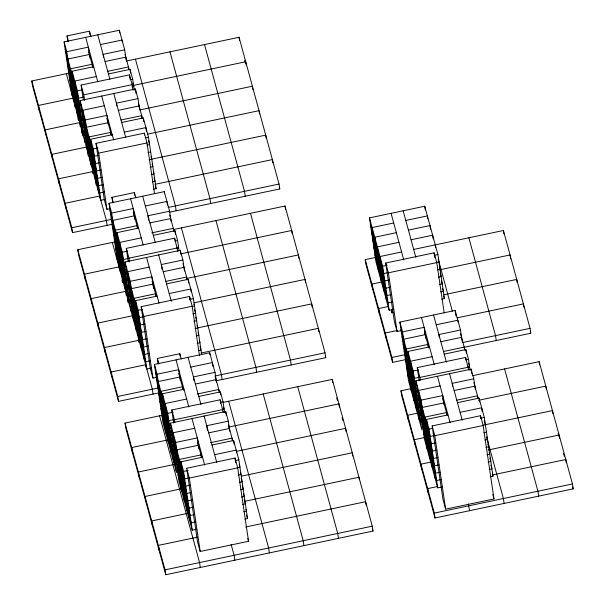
<?xml version="1.0" encoding="UTF-8"?>
<svg xmlns="http://www.w3.org/2000/svg" width="605" height="605" viewBox="0 0 605 605"><rect width="100%" height="100%" fill="white"/><g stroke="black" fill="none" stroke-linecap="round" stroke-linejoin="round"><path stroke-width="0.91" d="M67.843 41.427L67.034 35.922L89.479 31.188L90.909 36.429M72.048 95.749L64.1 41.904L119.359 30.25L124.698 49.822L126.324 60.833M74.96 107.161L66.762 51.682L88.353 47.137L89.979 58.148M100.445 44.588L122.029 40.036L122.301 41.874M67.851 59.025L89.434 54.48M124.698 49.822L103.107 54.367L103.515 57.127M105.088 61.521L125.779 57.165M80.291 126.732L72.101 71.254L93.684 66.701M112.522 224.213L72.532 232.638L32.541 85.872L31.815 80.979L69.083 73.122M126.347 61.052L239.051 37.283L279.041 184.056L279.767 188.949L169.786 212.136M107.758 71.307L128.441 66.943L128.85 69.704M96.354 76.487L74.763 81.04L82.84 135.701M108.439 73.939L130.03 69.386L132.692 79.172L134.318 90.19M83.293 99.817L81.115 85.063L129.47 74.869L132.14 84.655L132.956 90.183M86.817 141.842L85.018 142.22L77.432 90.826L82.825 89.684M129.992 79.739L132.692 79.172M84.602 100.377L83.785 94.849L132.14 84.655M133.009 85.509L245.721 61.748L246.197 65.015M83.913 97.027L78.514 98.169L65.181 49.247M131.981 86.893L133.781 86.515L132.805 82.961M88.292 156.09L80.094 100.611L135.361 88.958L137.993 98.615L139.619 109.634M81.395 105.126L79.595 105.512L66.27 56.583M104.317 105.716L82.726 110.269L90.803 164.931M137.993 98.615L116.402 103.168L116.81 105.92M118.391 110.322L139.074 105.958M83.566 119.813L81.766 120.198L68.433 71.269M93.261 173.174L85.358 119.926L106.949 115.381L108.303 124.554M79.686 122.618L45.148 129.901L45.867 134.794M139.679 109.974L252.383 86.212L252.867 89.472M84.647 127.156L82.855 127.534L69.522 78.612M86.447 127.269L108.03 122.717M121.023 119.979L141.706 115.623L142.114 118.376M121.665 122.49L143.256 117.937L148.52 137.259L156.113 188.662L153.413 189.229M85.736 134.499L83.936 134.877L70.603 85.955M98.577 193.093L90.629 139.248L112.212 134.696M124.305 132.147L145.888 127.602L146.433 131.27M110.617 208.596L106.972 209.368L104.302 199.582L95.998 143.347L144.353 133.153L147.023 142.939L154.509 193.638M86.349 147.083L51.811 154.358L52.537 159.259M147.249 134.242L259.046 110.67L259.53 113.937M105.346 199.363L100.846 200.308L93.261 148.913L97.753 147.96M145.82 137.827L148.52 137.259M106.972 209.368L98.668 153.133L147.023 142.939M98.842 155.304L94.342 156.249L81.183 107.955M146.909 145.17L149.601 144.603L148.406 140.209M99.923 162.647L95.424 163.592L82.265 115.29M147.991 152.513L150.69 151.946M93.019 171.54L58.481 178.823L59.199 183.716M151.189 159.274L265.716 135.134L266.192 138.394M101.005 169.99L96.513 170.935L83.346 122.633M149.072 159.856L151.772 159.289L151.053 156.65M102.094 177.333L97.594 178.278L84.435 129.977M150.161 167.199L152.861 166.632L152.142 163.993M103.175 184.676L98.675 185.622L85.517 137.32M151.242 174.542L153.942 173.975L153.466 172.213M104.264 192.019L99.764 192.965L86.606 144.663M152.331 181.886L155.024 181.319L154.071 177.802M155.13 184.313L272.379 159.591L272.863 162.858M112.742 202.819L111.925 197.313L134.378 192.579L135.807 197.82M117.665 262.033L108.991 203.295L164.257 191.641L169.589 211.213L171.079 221.309M120.335 271.819L111.66 213.073L133.244 208.528L134.87 219.539M145.336 205.98L166.919 201.427L167.464 205.095M72.532 232.638L71.806 227.745L111.804 219.312M168.152 207.432L279.041 184.056M112.742 220.417L134.333 215.872M169.589 211.213L147.998 215.758L148.679 220.349M149.987 222.912L170.671 218.556M126.264 295.429L116.992 232.645L138.575 228.093M151.749 232.887L173.34 228.335L173.748 231.087M158.502 392.94L118.512 401.372L78.514 254.607L77.795 249.714L115.063 241.856M173.234 229.59L285.031 206.018L325.021 352.791L325.747 357.684L215.766 380.87M141.245 237.878L119.654 242.431L128.328 301.169M153.33 235.33L174.921 230.777L177.583 240.563L179.08 250.659M128.222 261.451L126.294 248.368L174.648 238.173L177.87 251.695M132.797 310.577L130.998 310.955L122.323 252.217L127.723 251.075M174.89 241.13L177.583 240.563M129.515 261.889L128.963 258.154L177.318 247.959M128.804 258.418L123.405 259.56L110.08 210.638M176.872 248.284L178.672 247.906L178.188 246.129M133.667 320.741L124.993 262.003L180.252 250.349L182.884 260.006L184.51 271.025M180.804 253.858L291.693 230.482L292.177 233.742M126.294 266.518L124.494 266.903L111.161 217.974M393.643 309.299L389.151 310.244L375.985 261.942L369.481 217.891L424.74 206.237L437.907 254.539L444.41 298.598L441.711 299.165M149.208 267.107L127.625 271.66L136.299 330.398M182.884 260.006L161.301 264.559L161.974 269.149M127.375 273.861L125.575 274.246L112.243 225.317M393.696 222.995L372.113 227.548L378.617 271.607M405.789 220.447L427.372 215.902L427.78 218.655M163.282 271.713L183.965 267.349M138.931 340.063L130.257 281.317L151.84 276.772L153.602 288.698M129.546 288.547L127.746 288.925L114.413 240.004M396.336 232.66L374.745 237.213L381.248 281.264M408.42 230.112L430.011 225.559L430.548 229.227M131.338 288.661L152.929 284.108M165.914 281.37L186.605 277.014L187.005 279.767M125.666 291.353L91.128 298.636L91.847 303.529M186.559 278.512L298.363 254.947L298.84 258.206M166.564 283.881L188.147 279.329L193.411 298.651L201.684 354.636M130.627 295.89L128.827 296.268L115.502 247.347M398.967 242.318L377.376 246.87L383.88 290.929M411.052 239.769L432.643 235.216L433.18 238.892M144.194 359.385L135.52 300.64L157.103 296.087M169.196 293.538L190.779 288.986L191.188 291.746M131.716 303.234L129.916 303.612L116.584 254.69M156.597 377.331L152.944 378.102L150.282 368.316L141.177 306.652L189.531 296.458L192.193 306.243L199.506 355.763M405.35 359.68L392.622 362.365L365.964 264.521L365.238 259.621L375.236 257.518M401.599 251.982L380.008 256.528L386.512 300.587M413.684 249.434L503.398 230.497L530.056 328.341L530.782 333.234L463.521 347.414M151.326 368.097L146.826 369.042L138.152 310.297L142.651 309.352M189.819 299.407L193.411 298.651M132.329 315.81L97.791 323.093L98.517 327.993M194.137 302.78L305.026 279.404L305.51 282.671M401.637 330.58L397.077 331.54L394.407 321.754L385.733 263.016L434.087 252.822L436.757 262.608L444.191 312.959M152.944 378.102L143.839 316.438L192.193 306.243M389.151 310.244L382.64 266.192L387.139 265.24M434.307 255.295L437.907 254.539M143.733 316.695L139.233 317.64L126.074 269.338M191.8 306.561L194.5 305.994L194.016 304.239M388.221 272.583L383.729 273.536L370.562 225.234M436.288 262.449L438.988 261.882M144.814 324.038L140.322 324.983L127.156 276.682M192.882 313.904L195.581 313.337L194.629 309.82M397.077 331.54L388.402 272.802L436.757 262.608M389.31 279.926L384.81 280.879L371.651 232.577M437.377 269.792L440.077 269.225L439.593 267.471M145.903 331.381L141.404 332.327L128.245 284.025M193.971 321.247L196.67 320.68L195.71 317.164M381.899 281.975L371.901 284.085L372.627 288.978M439.162 269.906L510.06 254.955L510.665 259.038M197.17 328.008L311.688 303.869L312.172 307.128M390.391 287.269L385.892 288.222L372.733 239.92M438.459 277.135L441.158 276.568L440.198 273.052M146.985 338.724L142.485 339.67L129.326 291.368M195.052 328.591L197.752 328.023L197.033 325.384M391.473 294.612L386.981 295.565L373.814 247.263M439.54 284.479L442.24 283.911L441.287 280.395M148.066 346.068L143.574 347.013L130.408 298.711M196.133 335.934L198.833 335.367L198.115 332.727M392.562 301.955L388.062 302.901L374.903 254.607M440.629 291.822L443.329 291.255L442.61 288.615M149.155 353.411L144.655 354.356L131.497 306.054M197.222 343.277L199.922 342.71L199.438 340.948M388.569 306.44L378.571 308.542L379.29 313.443M444.01 294.748L516.731 279.419L517.207 282.679M158.177 363.953L157.361 358.447L179.814 353.713L181.243 358.954M150.237 360.754L145.744 361.699L132.578 313.398M198.304 350.62L201.004 350.045L200.043 346.536M201.102 353.048L318.359 328.326L318.835 331.593M391.352 309.609L392.01 312.823L393.394 312.535M178.233 471.719L176.433 472.097L163.1 423.175L154.426 364.429L209.693 352.776L215.025 372.347L216.514 382.443M429.467 346.892L407.883 351.445L413.215 371.016L421.889 429.754L408.556 380.832L399.882 322.087L455.142 310.441L460.481 330.005L462.107 341.023M165.77 432.953L157.096 374.215L178.679 369.663L180.305 380.674M190.772 367.114L212.355 362.561L212.899 366.237M397.054 330.519L385.234 333.007L385.96 337.9M457.04 317.867L523.393 303.884L523.877 307.143M158.177 381.558L179.768 377.006M411.226 390.618L402.552 331.873L424.135 327.32L425.761 338.339M436.228 324.772L457.811 320.226L458.083 322.057M215.025 372.347L193.434 376.9L193.978 380.568M118.512 401.372L117.786 396.479L157.776 388.047M215.04 375.977L325.021 352.791M403.633 339.216L425.217 334.663M195.423 384.054L216.106 379.69M460.481 330.005L438.89 334.557L439.298 337.31M171.102 452.525L162.427 393.779L184.011 389.234M440.871 341.712L461.562 337.348M197.185 394.029L218.776 389.476L219.048 391.314M186.68 399.013L165.089 403.565L173.764 462.311M198.765 396.464L220.356 391.919L223.018 401.697L224.652 412.716M392.622 362.365L391.904 357.472L404.624 354.787M462.795 342.521L530.056 328.341M443.541 351.497L464.224 347.134L464.632 349.887M173.718 422.986L171.797 409.978L220.152 399.784L223.23 412.353M432.136 356.678L410.545 361.23L419.22 419.968M444.221 354.129L465.812 349.577L468.474 359.362L470.1 370.373M176.433 472.097L167.759 413.351L173.159 412.217M220.326 402.272L223.018 401.697M223.2 402.393L332.274 379.395L372.264 526.161L372.99 531.061L165.755 574.75L125.757 427.985L125.038 423.084L162.299 415.227M419.174 380.651L417.253 367.636L465.608 357.442L468.686 370.018M174.24 419.56L168.84 420.694L155.515 371.772M222.307 409.426L224.107 409.041L223.623 407.263M174.875 422.547L174.467 419.764L222.821 409.57M413.215 371.016L418.607 369.874M465.774 359.93L468.474 359.362M196.761 529.231L192.261 530.177L179.103 481.875L170.429 423.137L225.688 411.483L228.319 421.148L229.809 431.244M171.729 427.659L169.929 428.037L156.597 379.116M419.696 377.217L414.296 378.352L400.964 329.43M467.763 367.084L469.563 366.706L468.588 363.144M420.331 380.212L419.923 377.422L468.278 367.227M442.21 486.896L437.717 487.842L424.551 439.54L415.877 380.795L471.144 369.148L473.776 378.806L475.401 389.824M194.644 428.249L173.06 432.794L181.734 491.54M228.319 421.148L206.736 425.693L207.409 430.284M172.811 435.003L171.011 435.381L157.678 386.459M417.178 385.317L415.378 385.695L402.053 336.773M168.061 439.88L131.701 447.549L132.427 452.442M228.955 427.047L338.936 403.86L339.42 407.12M472.785 375.637L539.131 361.654L572.459 483.955L573.185 488.855L435.025 517.978L401.697 395.67L400.979 390.777L410.977 388.667M208.717 432.847L229.401 428.491M440.1 385.907L418.509 390.459L427.183 449.197M473.776 378.806L452.185 383.358L452.593 386.111M184.366 501.197L175.692 442.459L197.275 437.907L198.901 448.918M454.173 390.512L474.857 386.149M174.981 449.689L173.181 450.067L159.849 401.145M176.773 449.802L198.364 445.25M210.449 442.701L232.04 438.149L232.441 440.901M419.348 400.003L417.548 400.381L404.216 351.46M429.815 458.862L421.14 400.117L442.731 395.564L444.085 404.745M212 445.015L233.583 440.463L238.846 459.785L247.521 518.53L244.828 519.098M176.063 457.032L174.263 457.41L160.93 408.488M420.43 407.346L418.637 407.725L405.305 358.803M422.23 407.46L443.813 402.907M456.805 400.17L477.489 395.806L477.897 398.566M457.448 402.68L479.039 398.128L484.302 417.45L492.977 476.188L490.277 476.763M189.63 520.519L180.956 461.774L202.539 457.229M214.631 454.68L236.215 450.128L236.623 452.88M174.724 464.345L138.364 472.006L139.089 476.906M236.532 451.315L345.606 428.317L346.083 431.584M417.639 413.132L407.641 415.242L408.367 420.135M478.54 400.291L545.801 386.111L546.285 389.378M177.144 464.375L175.352 464.753L162.019 415.832M421.519 414.69L419.719 415.068L406.386 366.146M186.68 468.262L235.035 458.068L237.697 467.854L248.542 541.278L200.187 551.473L197.525 541.687L186.68 468.262L189.342 478.048L200.187 551.473M435.086 478.184L426.412 419.439L447.995 414.886M460.087 412.338L481.671 407.785L482.215 411.461M192.261 530.177L183.587 471.439L188.087 470.486M235.254 460.549L238.846 459.785M422.6 422.033L420.8 422.411L407.475 373.489M432.136 425.92L480.491 415.726L483.153 425.512L493.998 498.943L445.643 509.138L442.973 499.352L432.136 425.92L434.798 435.706L445.643 509.138M189.168 477.829L184.669 478.782L171.51 430.48M237.236 467.695L239.935 467.128L239.217 464.496M189.342 478.048L237.697 467.854M437.717 487.842L429.043 429.096L432.636 428.34M480.703 418.206L484.302 417.45M190.25 485.172L185.758 486.125L172.591 437.823M238.317 475.038L241.017 474.471L240.54 472.717M181.387 488.802L145.034 496.471L145.752 501.363M241.38 476.158L352.269 452.782L352.753 456.041M424.309 437.589L414.304 439.699L415.03 444.599M485.202 424.755L552.463 410.576L552.947 413.835M434.624 435.494L430.125 436.439L416.966 388.138M482.692 425.36L485.384 424.793L484.189 420.399M434.798 435.706L483.153 425.512M191.339 492.515L186.839 493.468L173.68 445.167M239.406 482.382L242.098 481.814L241.145 478.305M435.706 442.837L431.206 443.783L418.047 395.481M483.773 432.704L486.473 432.136M192.42 499.859L187.921 500.811L174.762 452.51M240.487 489.725L243.187 489.158L242.227 485.649M436.787 450.18L432.295 451.126L419.129 402.824M484.855 440.047L487.554 439.48L486.836 436.84M193.502 507.202L189.01 508.155L175.843 459.853M241.569 497.068L244.269 496.501L243.55 493.869M437.876 457.524L433.377 458.469L420.218 410.167M485.944 447.39L488.643 446.823L487.925 444.183M188.057 513.267L151.696 520.935L152.422 525.828M244.405 501.386L358.931 477.239L359.294 479.689M430.972 462.054L420.974 464.164L421.693 469.056M488.235 449.984L559.133 435.033L559.61 438.3M194.591 514.545L190.091 515.498L176.932 467.196M242.658 504.411L245.358 503.844L244.155 499.45M438.958 464.867L434.466 465.812L421.299 417.511M487.025 454.733L489.725 454.158L489.248 452.404M195.672 521.888L191.18 522.833L178.014 474.539M243.739 511.754L246.439 511.187L245.963 509.433M440.047 472.21L435.547 473.155L422.388 424.854M488.114 462.076L490.806 461.502L489.853 457.993M441.128 479.553L436.628 480.499L423.47 432.197M489.195 469.42L491.895 468.845L490.935 465.336M197.449 537.157L158.366 545.392L159.085 550.285M245.622 527L365.601 501.704L366.078 504.963M437.634 486.518L427.637 488.621L428.363 493.521M492.175 475.016L565.796 459.498L566.28 462.757M165.755 574.75L165.029 569.857L372.264 526.161M435.025 517.978L434.307 513.085L572.459 483.955M530.29 331.427L530.782 333.234M558.128 433.588L558.869 436.303M563.558 453.523L564.299 456.238M572.693 487.04L573.185 488.855M468.86 237.78L495.518 335.624L496.244 340.517M504.593 368.929L537.921 491.237L538.647 496.138M460.594 333.794L464.958 349.803M473.904 382.64L478.207 398.445M438.27 259.25L452.336 311.197M486.844 437.823L503.383 498.52L504.109 503.413M492.258 473.556L492.977 476.188M443.692 295.958L444.41 298.598M492.788 494.497L493.998 498.943M433.558 314.993L446.407 362.138M449.553 373.701L462.235 420.241M403.157 210.79L415.824 257.269M421.466 317.542L434.314 364.686M437.468 376.249L450.15 422.789M424.491 332.001L428.854 348.011M442.618 398.521L447.239 415.484M391.064 213.338L403.747 259.885M468.346 503.988L469.563 510.696M417.253 367.636L419.923 377.422M385.733 263.016L388.402 272.802M399.882 322.087L402.552 331.873M415.877 380.795L421.14 400.117M426.412 419.439L429.043 429.096M369.481 217.891L382.64 266.192M403.134 344.116L416.467 393.038M365.238 259.621L391.904 357.472M400.979 390.777L434.307 513.085M244.715 60.303L245.456 63.018M279.276 187.142L279.767 188.949M325.248 355.869L325.747 357.684M336.698 397.878L337.439 400.601M342.127 417.813L342.869 420.528M372.491 529.246L372.99 531.061M204.513 44.566L244.503 191.339L245.229 196.232M250.493 213.3L290.483 360.073L291.209 364.966M297.736 386.678L337.726 533.444L338.445 538.344M169.975 51.849L209.965 198.621L210.691 203.514M215.955 220.583L255.945 367.356L256.664 372.249M263.19 393.961L303.188 540.726L303.907 545.619M135.437 59.131L175.427 205.904L176.146 210.797M181.409 227.866L221.407 374.631L222.126 379.532M228.652 401.244L268.65 548.009L269.369 552.902M215.138 376.128L219.502 392.146M228.448 424.975L232.751 440.78M169.702 214.994L174.066 231.004M183.012 263.84L187.316 279.646M125.053 54.495L129.175 69.613M138.356 103.326L142.425 118.255M246.568 515.014L247.521 518.53M155.152 185.145L156.113 188.662M247.816 538.609L248.542 541.278M188.102 357.328L200.951 404.473M204.104 416.036L216.787 462.583M142.667 196.194L155.273 242.446M158.669 254.902L171.328 301.381M97.776 34.803L109.891 79.278M113.77 93.51L125.734 137.418M231.148 544.417L234.105 555.292L234.831 560.185M176.017 359.877L188.858 407.021M192.012 418.584L204.694 465.132M178.793 373.444L183.398 390.346M197.563 442.331L201.79 457.826M130.582 198.743L143.181 244.995M146.576 257.45L159.017 303.113M85.683 37.351L97.806 81.826M101.685 96.059L113.649 139.967M133.357 212.31L137.834 228.735M152.127 281.196L156.355 296.684M88.708 51.811L93.072 67.821M106.835 118.33L111.456 135.301M171.797 409.978L174.467 419.764M157.361 358.447L158.79 363.688M126.294 248.368L128.963 258.154M111.925 197.313L113.354 202.554M81.115 85.063L83.785 94.849M141.177 306.652L143.839 316.438M67.034 35.922L68.463 41.163M95.998 143.347L98.668 153.133M154.426 364.429L157.096 374.215M162.427 393.779L167.759 413.351M170.429 423.137L175.692 442.459M180.956 461.774L183.587 471.439M108.991 203.295L111.66 213.073M116.992 232.645L122.323 252.217M124.993 262.003L130.257 281.317M135.52 300.64L138.152 310.297M64.1 41.904L66.762 51.682M72.101 71.254L77.432 90.826M80.094 100.611L85.358 119.926M90.629 139.248L93.261 148.913M158.767 393.802L172.092 442.724M67.352 63.926L80.684 112.855M113.332 232.66L126.664 281.582M66.353 73.697L106.351 220.462L107.07 225.362M112.333 242.431L152.324 389.196L153.05 394.089M159.576 415.801L199.567 562.574L200.293 567.467M77.742 117.763L78.469 120.433M81.38 131.103L82.106 133.773M92.263 171.003L92.996 173.718M121.945 279.941L122.686 282.656M127.375 299.868L128.116 302.591M138.235 339.738L138.976 342.453M31.815 80.979L71.806 227.745M77.795 249.714L117.786 396.479M125.038 423.084L165.029 569.857M539.131 361.654L539.615 364.913M503.398 230.497L503.874 233.757M479.039 398.128L479.583 401.796M480.491 415.726L480.899 418.516M471.144 369.148L471.817 373.739M465.812 349.577L466.349 353.252M465.608 357.442L465.88 359.302M455.142 310.441L455.958 315.946M435.275 244.881L435.676 247.634M434.087 252.822L434.776 257.48M424.74 206.237L425.285 209.912M446.717 414.402L446.445 412.572L424.861 417.117L432.446 468.52M428.295 347.202L427.886 344.449L406.295 349.002L413.888 400.404M407.883 351.445L416.558 410.182M391.495 309.329L392.01 312.823M332.274 379.395L332.758 382.662M285.031 206.018L285.515 209.285M239.051 37.283L239.535 40.55M233.583 440.463L234.127 444.138M235.035 458.068L235.723 462.712M225.688 411.483L226.232 415.159M220.356 391.919L220.764 394.672M220.152 399.784L220.704 403.497M209.693 352.776L209.965 354.613M188.147 279.329L188.692 283.004M189.531 296.458L190.083 300.193M180.252 250.349L180.797 254.017M174.921 230.777L175.465 234.453M174.648 238.173L174.928 240.041M164.257 191.641L164.53 193.479M201.397 457.66L200.996 454.907L179.405 459.46L186.998 510.862M179.814 353.713L180.214 356.466M143.256 117.937L143.801 121.613M182.839 389.544L182.43 386.792L160.847 391.344L168.432 442.739M144.353 133.153L144.625 134.998M135.361 88.958L136.034 93.548M130.03 69.386L130.567 73.061M129.47 74.869L130.014 78.559M119.359 30.25L119.767 33.003M155.961 296.526L155.561 293.773L133.97 298.325L141.562 349.72M134.378 192.579L134.779 195.332M137.403 228.403L136.995 225.65L115.411 230.202L122.996 281.605M146.024 367.182L145.661 364.739L111.123 372.022L111.842 376.915M110.934 134.219L110.662 132.382L89.079 136.934L96.187 185.07M139.233 341.908L138.991 340.275L104.453 347.557L105.179 352.45M89.479 31.188L90.024 34.856M92.512 67.019L92.104 64.259L70.513 68.811L77.501 116.13M119.238 268.522L118.996 266.888L84.458 274.171L85.184 279.071M100.044 198.448L99.681 196.005L65.143 203.288L65.869 208.18M73.265 99.787L73.023 98.154L38.478 105.436L39.204 110.337"/></g></svg>
